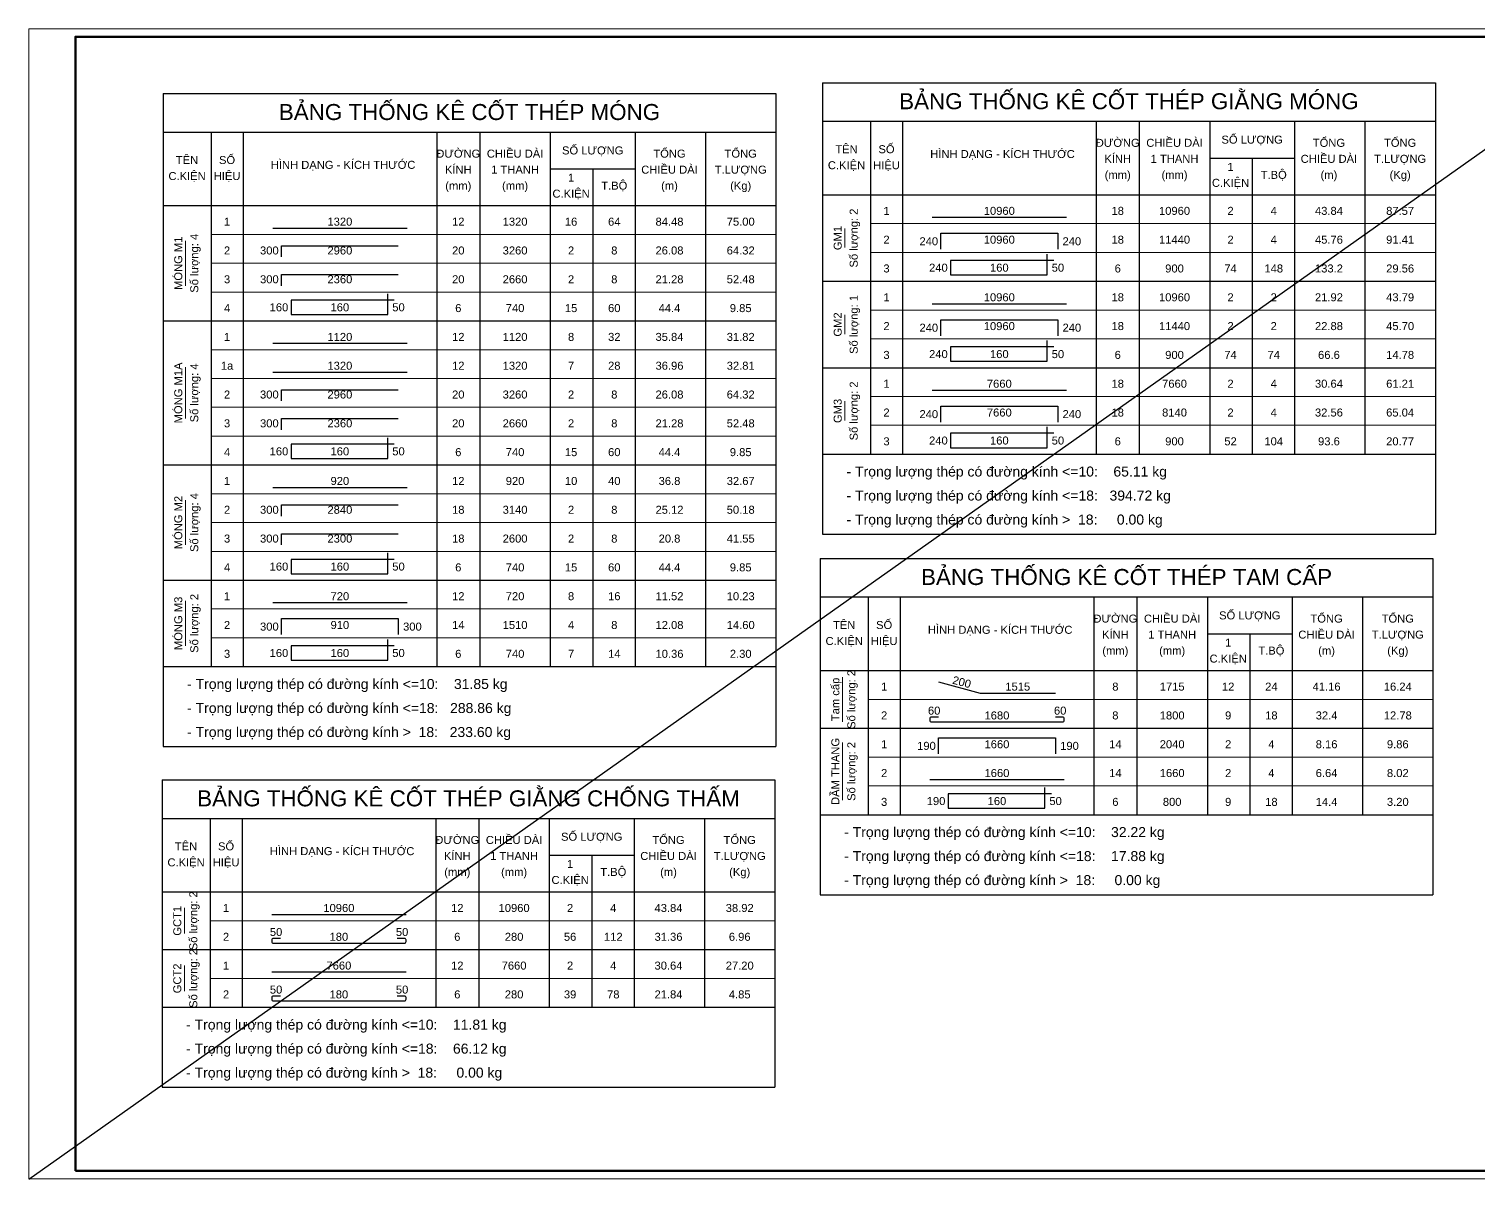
# Model space of a CAD drawing. Header units: millimetres. Extents: x -295047 to 304185, y -728047 to -308748.
# Drawn here: x 148785 to 178731, y -345434 to -321674 of the extents above; entities that cross this region are included whole.
import ezdxf
from ezdxf.enums import TextEntityAlignment as Align

# ---------------------------------------------------------------- set-up
doc = ezdxf.new("R2010")
doc.units = ezdxf.units.MM
doc.header["$MEASUREMENT"] = 0
doc.linetypes.add('HIDDEN', pattern=[0.375, 0.25, -0.125])
doc.layers.get('Defpoints').update_dxf_attribs({"color": 1})
doc.layers.add('KCS_Plotter', color=11, linetype='Continuous', plot=False)
for name, color, linetype, lineweight in [('Khungten_LCDI', 7, 'Continuous', 5), ('LC MANH DUT', 35, 'HIDDEN', 5), ('LC Net dam 1', 30, 'Continuous', 30), ('LC Net thay', 7, 'Continuous', 25), ('LC Text1', 3, 'Continuous', 20)]:
    doc.layers.add(name, color=color, linetype=linetype, lineweight=lineweight)
doc.styles.add('Hoa', font='micross.ttf')
doc.styles.add('Khungten', font='VHAVAN.TTF', dxfattribs={"width": 0.9, "height": 5000})
doc.styles.add('Thuong', font='micross.ttf')
doc.styles.add('Title', font='VHBLACK.TTF', dxfattribs={"width": 0.8})

# ---------------------------------------------------------------- blocks, each defined once
blk = doc.blocks.new('lcdi fix')
at = {"layer": 'Defpoints', "lineweight": 0}
blk.add_lwpolyline([(-1200, -14850), (-1200, 14850), (40800, 14850), (40800, -14850)], close=True, dxfattribs=at)
at = {"layer": 'Khungten_LCDI', "color": 5, "lineweight": 60}
blk.add_lwpolyline([(0, -14650), (0, 14650), (40600, 14650), (40600, -14650)], close=True, dxfattribs=at)
at = {"color": 7, "style": 'Khungten', "width": 0.8}
for tag, p in [('REVISION', (39499, -10746)), ('NGAYHT', (39546, -11609))]:
    blk.add_attdef(tag, text='', height=200, dxfattribs=at).set_placement(p, align=Align.CENTER)
at = {"layer": 'LC Text1', "style": 'Title', "width": 1.485915}
for tag, p, p2 in [('TENBANVE1', (36913, -8886), (40339, -8886)), ('TENBANVE2', (36913, -9562), (40339, -9562))]:
    blk.add_attdef(tag, text='', height=250, dxfattribs=at).set_placement(p, p2, align=Align.FIT)
at = {"layer": 'LC Text1', "style": 'Title', "width": 0.7}
blk.add_attdef('SOBANVE', text='', height=250, dxfattribs=at).set_placement((39562, -13896), align=Align.CENTER)

msp = doc.modelspace()

# ---------------------------------------------------------------- linework, layer by layer
at = {"layer": 'KCS_Plotter', "ltscale": 2}
msp.add_line((148785, -345433.5), (182385, -321673.5), dxfattribs=at)
at = {"layer": 'LC MANH DUT'}
for p, q in [((166176.1, -325695.4, 23.7), (177849.1, -325695.4, 23.7)), ((152548.1, -325918.7, 23.7), (164221.1, -325918.7, 23.7)), ((166176.1, -326290.6, 23.7), (177849.1, -326290.6, 23.7)), ((152548.1, -326513.9, 23.7), (164221.1, -326513.9, 23.7)), ((166176.1, -326885.9, 23.7), (177849.1, -326885.9, 23.7)), ((152548.1, -327109.1, 23.7), (164221.1, -327109.1, 23.7)), ((166176.1, -327481.1, 23.7), (177849.1, -327481.1, 23.7)), ((152548.1, -327704.4, 23.7), (164221.1, -327704.4, 23.7)), ((166176.1, -328076.3, 23.7), (177849.1, -328076.3, 23.7)), ((152548.1, -328299.6, 23.7), (164221.1, -328299.6, 23.7)), ((166176.1, -328671.5, 23.7), (177849.1, -328671.5, 23.7)), ((152548.1, -328894.8, 23.7), (164221.1, -328894.8, 23.7)), ((166176.1, -329266.8, 23.7), (177849.1, -329266.8, 23.7)), ((152548.1, -329490, 23.7), (164221.1, -329490, 23.7)), ((166176.1, -329862, 23.7), (177849.1, -329862, 23.7)), ((152548.1, -330085.3, 23.7), (164221.1, -330085.3, 23.7)), ((166176.1, -330457.2, 23.7), (177849.1, -330457.2, 23.7)), ((152548.1, -330680.5, 23.7), (164221.1, -330680.5, 23.7)), ((152548.1, -331275.7, 23.7), (164221.1, -331275.7, 23.7)), ((152548.1, -331871, 23.7), (164221.1, -331871, 23.7)), ((152548.1, -332466.2, 23.7), (164221.1, -332466.2, 23.7)), ((152548.1, -333061.4, 23.7), (164221.1, -333061.4, 23.7)), ((152548.1, -333656.6, 23.7), (164221.1, -333656.6, 23.7)), ((152548.1, -334251.9, 23.7), (164221.1, -334251.9, 23.7)), ((152548.1, -334847.1, 23.7), (164221.1, -334847.1, 23.7)), ((166127.5, -335525.1), (177800.5, -335525.1)), ((166127.5, -336120.3), (177800.5, -336120.3)), ((166127.5, -336715.5), (177800.5, -336715.5)), ((166127.5, -337310.8), (177800.5, -337310.8)), ((166127.5, -337906), (177800.5, -337906)), ((152527.6, -340098.3, 23.7), (164200.6, -340098.3, 23.7)), ((152527.6, -340693.6, 23.7), (164200.6, -340693.6, 23.7)), ((152527.6, -341288.8, 23.7), (164200.6, -341288.8, 23.7)), ((152527.6, -341884, 23.7), (164200.6, -341884, 23.7))]:
    msp.add_line(p, q, dxfattribs=at)
at = {"layer": 'LC Net dam 1', "elevation": 23.7}
for points in [[(153821.2, -325786.4), (156598.9, -325786.4)], [(167449.2, -325563.1), (170226.9, -325563.1)], [(167631.1, -326224.5), (167631.1, -325893.8), (170045, -325893.8), (170045, -326224.5)], [(154003.1, -326381.6), (154003.1, -326150.2), (156417, -326150.2)], [(169962.4, -326456), (167829.5, -326456), (167829.5, -326753.6), (169830.1, -326753.6), (169830.1, -326323.7)], [(154003.1, -326976.9), (154003.1, -326745.4), (156417, -326745.4)], [(156334.4, -327274.5), (154201.5, -327274.5), (154201.5, -327572.1), (156202.1, -327572.1), (156202.1, -327142.2)], [(167449.2, -327348.8), (170226.9, -327348.8)], [(167631.1, -328010.2), (167631.1, -327679.5), (170045, -327679.5), (170045, -328010.2)], [(153821.2, -328167.3), (156598.9, -328167.3)], [(169962.4, -328241.7), (167829.5, -328241.7), (167829.5, -328539.3), (169830.1, -328539.3), (169830.1, -328109.4)], [(153821.2, -328762.5), (156598.9, -328762.5)], [(154003.1, -329357.8), (154003.1, -329126.3), (156417, -329126.3)], [(167449.2, -329134.5), (170226.9, -329134.5)], [(167631.1, -329795.9), (167631.1, -329465.2), (170045, -329465.2), (170045, -329795.9)], [(154003.1, -329953), (154003.1, -329721.5), (156417, -329721.5)], [(169962.4, -330027.3), (167829.5, -330027.3), (167829.5, -330325), (169830.1, -330325), (169830.1, -329895.1)], [(156334.4, -330250.6), (154201.5, -330250.6), (154201.5, -330548.2), (156202.1, -330548.2), (156202.1, -330118.3)], [(153821.2, -331143.5), (156598.9, -331143.5)], [(154003.1, -331738.7), (154003.1, -331507.2), (156417, -331507.2)], [(154003.1, -332333.9), (154003.1, -332102.4), (156417, -332102.4)], [(156334.4, -332631.5), (154201.5, -332631.5), (154201.5, -332929.1), (156202.1, -332929.1), (156202.1, -332499.2)], [(153821.2, -333524.4), (156598.9, -333524.4)], [(154003.1, -334185.7), (154003.1, -333855), (156417, -333855), (156417, -334185.7)], [(156334.4, -334417.2), (154201.5, -334417.2), (154201.5, -334714.8), (156202.1, -334714.8), (156202.1, -334284.9)], [(153800.7, -339966.1), (156578.4, -339966.1)], [(153800.7, -341156.5), (156578.4, -341156.5)]]:
    msp.add_lwpolyline(points, dxfattribs=at)
at = {"layer": 'LC Net dam 1'}
for points in [[(167582.5, -335161.3), (168442.2, -335392.8), (169996.4, -335392.8)], [(167582.5, -336649.4), (167582.5, -336318.7), (169996.4, -336318.7), (169996.4, -336649.4)], [(167400.6, -337178.5), (170178.3, -337178.5)], [(169913.8, -337476.1), (167780.9, -337476.1), (167780.9, -337773.7), (169781.5, -337773.7), (169781.5, -337343.8)]]:
    msp.add_lwpolyline(points, dxfattribs=at)
msp.add_lwpolyline([(167582.5, -335888.8), (167433.7, -335888.8, 0.4142136), (167400.6, -335921.9), (167400.6, -335955, 0.4142136), (167433.7, -335988), (170145.3, -335988, 0.4142136), (170178.3, -335955), (170178.3, -335921.9, 0.4142136), (170145.3, -335888.8), (169996.4, -335888.8)], format="xyb", dxfattribs=at)
at = {"layer": 'LC Net dam 1', "elevation": 23.7}
for points in [[(153982.6, -340462.1), (153833.7, -340462.1, 0.4142136), (153800.7, -340495.1), (153800.7, -340528.2, 0.4142136), (153833.7, -340561.3), (156545.3, -340561.3, 0.4142136), (156578.4, -340528.2), (156578.4, -340495.1, 0.4142136), (156545.3, -340462.1), (156396.5, -340462.1)], [(153982.6, -341652.5), (153833.7, -341652.5, 0.4142136), (153800.7, -341685.6), (153800.7, -341718.7, 0.4142136), (153833.7, -341751.7), (156545.3, -341751.7, 0.4142136), (156578.4, -341718.7), (156578.4, -341685.6, 0.4142136), (156545.3, -341652.5), (156396.5, -341652.5)]]:
    msp.add_lwpolyline(points, format="xyb", dxfattribs=at)
at = {"layer": 'LC Net thay'}
for p, q in [((165184, -322785.4, 23.7), (177849.1, -322785.4, 23.7)), ((165184, -322785.4, 23.7), (165184, -332110.6, 23.7)), ((177849.1, -322785.4, 23.7), (177849.1, -332110.6, 23.7)), ((151556, -323008.7, 23.7), (164221.1, -323008.7, 23.7)), ((151556, -323008.7, 23.7), (151556, -336500.5, 23.7)), ((151556, -323008.7, 23.7), (164221.1, -323008.7, 23.7)), ((164221.1, -323008.7, 23.7), (164221.1, -336500.5, 23.7)), ((165184, -323579.1, 23.7), (177849.1, -323579.1, 23.7)), ((166176.1, -323579.1, 23.7), (166176.1, -330457.2, 23.7)), ((166837.4, -323579.1, 23.7), (166837.4, -330457.2, 23.7)), ((170838.7, -323579.1, 23.7), (170838.7, -330457.2, 23.7)), ((171731.5, -323579.1, 23.7), (171731.5, -330457.2, 23.7)), ((173186.5, -323579.1, 23.7), (173186.5, -330457.2, 23.7)), ((174939.1, -323579.1, 23.7), (174939.1, -330457.2, 23.7)), ((176394.1, -323579.1, 23.7), (176394.1, -330457.2, 23.7)), ((151556, -323802.3, 23.7), (164221.1, -323802.3, 23.7)), ((152548.1, -323802.3, 23.7), (152548.1, -334847.1, 23.7)), ((153209.4, -323802.3, 23.7), (153209.4, -334847.1, 23.7)), ((157210.7, -323802.3, 23.7), (157210.7, -334847.1, 23.7)), ((158103.5, -323802.3, 23.7), (158103.5, -334847.1, 23.7)), ((159558.5, -323802.3, 23.7), (159558.5, -334847.1, 23.7)), ((161311.1, -323802.3, 23.7), (161311.1, -334847.1, 23.7)), ((162766.1, -323802.3, 23.7), (162766.1, -334847.1, 23.7)), ((159558.5, -324562.9, 23.7), (161311.1, -324562.9, 23.7)), ((160434.8, -324562.9, 23.7), (160434.8, -334847.1, 23.7)), ((173186.5, -324339.6, 23.7), (174939.1, -324339.6, 23.7)), ((174062.8, -324339.6, 23.7), (174062.8, -330457.2, 23.7)), ((165184, -325100.2, 23.7), (177849.1, -325100.2, 23.7)), ((151556, -325323.5, 23.7), (164221.1, -325323.5, 23.7)), ((165184, -326885.9, 23.7), (177849.1, -326885.9, 23.7)), ((151556, -327704.4, 23.7), (164221.1, -327704.4, 23.7)), ((165184, -328671.5, 23.7), (177849.1, -328671.5, 23.7)), ((165184, -330457.2, 23.7), (177849.1, -330457.2, 23.7)), ((165184, -330457.2, 23.7), (177849.1, -330457.2, 23.7)), ((151556, -330680.5, 23.7), (164221.1, -330680.5, 23.7)), ((165184, -332110.6, 23.7), (177849.1, -332110.6, 23.7)), ((165135.4, -332615.1), (177800.5, -332615.1)), ((165135.4, -332615.1), (165135.4, -339559.4)), ((177800.5, -332615.1), (177800.5, -339559.4)), ((151556, -333061.4, 23.7), (164221.1, -333061.4, 23.7)), ((165135.4, -333408.7), (177800.5, -333408.7)), ((166127.5, -333408.7), (166127.5, -337906)), ((166788.8, -333408.7), (166788.8, -337906)), ((170790.1, -333408.7), (170790.1, -337906)), ((171682.9, -333408.7), (171682.9, -337906)), ((173137.9, -333408.7), (173137.9, -337906)), ((174890.5, -333408.7), (174890.5, -337906)), ((176345.5, -333408.7), (176345.5, -337906)), ((173137.9, -334169.3), (174890.5, -334169.3)), ((174014.2, -334169.3), (174014.2, -337906)), ((151556, -334847.1, 23.7), (164221.1, -334847.1, 23.7)), ((151556, -334847.1, 23.7), (164221.1, -334847.1, 23.7)), ((165135.4, -334929.9), (177800.5, -334929.9)), ((165135.4, -336120.3), (177800.5, -336120.3)), ((151556, -336500.5, 23.7), (164221.1, -336500.5, 23.7)), ((151535.5, -337188.3, 23.7), (164200.6, -337188.3, 23.7)), ((151535.5, -337188.3, 23.7), (151535.5, -343537.4, 23.7)), ((164200.6, -337188.3, 23.7), (164200.6, -343537.4, 23.7)), ((151535.5, -337982, 23.7), (164200.6, -337982, 23.7)), ((152527.6, -337982, 23.7), (152527.6, -341884, 23.7)), ((153188.9, -337982, 23.7), (153188.9, -341884, 23.7)), ((157190.2, -337982, 23.7), (157190.2, -341884, 23.7)), ((158083, -337982, 23.7), (158083, -341884, 23.7)), ((159538, -337982, 23.7), (159538, -341884, 23.7)), ((161290.6, -337982, 23.7), (161290.6, -341884, 23.7)), ((162745.6, -337982, 23.7), (162745.6, -341884, 23.7)), ((165135.4, -337906), (177800.5, -337906)), ((165135.4, -337906), (177800.5, -337906)), ((159538, -338742.5, 23.7), (161290.6, -338742.5, 23.7)), ((160414.3, -338742.5, 23.7), (160414.3, -341884, 23.7)), ((151535.5, -339503.1, 23.7), (164200.6, -339503.1, 23.7)), ((165135.4, -339559.4), (177800.5, -339559.4)), ((151535.5, -340693.6, 23.7), (164200.6, -340693.6, 23.7)), ((151535.5, -341884, 23.7), (164200.6, -341884, 23.7)), ((151535.5, -341884, 23.7), (164200.6, -341884, 23.7)), ((151535.5, -343537.4, 23.7), (164200.6, -343537.4, 23.7))]:
    msp.add_line(p, q, dxfattribs=at)
at = {"layer": 'LC Text1'}
for p, q in [((165647, -326191.4, 23.7), (165647, -325794.6, 23.7)), ((152019, -326976.9, 23.7), (152019, -326051, 23.7)), ((165647, -327977.1, 23.7), (165647, -327580.3, 23.7)), ((152019, -329721.5, 23.7), (152019, -328663.3, 23.7)), ((165647, -329762.8, 23.7), (165647, -329366, 23.7)), ((152019, -332333.9, 23.7), (152019, -331408, 23.7)), ((152019, -334417.2, 23.7), (152019, -333491.3, 23.7)), ((165598.4, -335988), (165598.4, -335062.1)), ((165598.4, -337608.4), (165598.4, -336417.9)), ((151998.5, -340362.9, 23.7), (151998.5, -339833.8, 23.7)), ((151998.5, -341553.3, 23.7), (151998.5, -341024.2, 23.7))]:
    msp.add_line(p, q, dxfattribs=at)

# ---------------------------------------------------------------- block references
at = {"layer": 'LC Net thay', "extrusion": (0.000528397, 4.04352e-06, 1), "xscale": 0.7998127431915381, "yscale": 0.7998127431915381, "zscale": 0.7998127431915381, "rotation": 359.9999999999995}
msp.add_blockref('lcdi fix', (149744.7, -333550.7, 95.1), dxfattribs=at)

# ---------------------------------------------------------------- texts
at = {"layer": 'LC Text1', "color": 4, "style": 'Hoa'}
for s, p in [('BẢNG THỐNG KÊ CỐT THÉP GIẰNG MÓNG', (171516.6, -323331, 23.7)), ('BẢNG THỐNG KÊ CỐT THÉP MÓNG', (157888.6, -323554.3, 23.7)), ('BẢNG THỐNG KÊ CỐT THÉP TAM CẤP', (171468, -333160.7)), ('BẢNG THỐNG KÊ CỐT THÉP GIẰNG CHỐNG THẤM', (157868.1, -337734, 23.7))]:
    msp.add_text(s, height=330.681, dxfattribs=at).set_placement(p, align=Align.CENTER)
at = {"layer": 'LC Text1'}
for s, height, style, p in [('ĐƯỜNG', 165.34, 'Hoa', (171285.1, -324108.1, 23.7)), ('CHIỀU DÀI', 165.34, 'Hoa', (172459, -324108.1, 23.7)), ('SỐ LƯỢNG', 165.34, 'Hoa', (174062.8, -324042, 23.7)), ('TỔNG', 165.34, 'Hoa', (175650.1, -324108.1, 23.7)), ('TỔNG', 165.34, 'Hoa', (177121.6, -324108.1, 23.7)), ('TÊN', 165.34, 'Hoa', (152052, -324463.7, 23.7)), ('SỐ', 165.34, 'Hoa', (152878.7, -324463.7, 23.7)), ('ĐƯỜNG', 165.34, 'Hoa', (157657.1, -324331.4, 23.7)), ('CHIỀU DÀI', 165.34, 'Hoa', (158831, -324331.4, 23.7)), ('SỐ LƯỢNG', 165.34, 'Hoa', (160434.8, -324265.3, 23.7)), ('TỔNG', 165.34, 'Hoa', (162022.1, -324331.4, 23.7)), ('TỔNG', 165.34, 'Hoa', (163493.6, -324331.4, 23.7)), ('TÊN', 165.34, 'Hoa', (165680, -324240.4, 23.7)), ('SỐ', 165.34, 'Hoa', (166506.7, -324240.4, 23.7)), ('HÌNH DẠNG - KÍCH THƯỚC', 165.341, 'Hoa', (168904.2, -324339.6, 23.7)), ('KÍNH', 165.34, 'Hoa', (171285.1, -324438.8, 23.7)), ('1 THANH', 165.34, 'Hoa', (172459, -324438.8, 23.7)), ('CHIỀU DÀI', 165.34, 'Hoa', (175650.1, -324438.8, 23.7)), ('T.LƯỢNG', 165.34, 'Hoa', (177121.6, -324438.8, 23.7)), ('C.KIỆN', 165.34, 'Hoa', (152052, -324794.4, 23.7)), ('HIỆU', 165.34, 'Hoa', (152878.7, -324794.4, 23.7)), ('HÌNH DẠNG - KÍCH THƯỚC', 165.341, 'Hoa', (155276.2, -324562.9, 23.7)), ('KÍNH', 165.34, 'Hoa', (157657.1, -324662.1, 23.7)), ('1 THANH', 165.34, 'Hoa', (158831, -324662.1, 23.7)), ('CHIỀU DÀI', 165.34, 'Hoa', (162022.1, -324662.1, 23.7)), ('T.LƯỢNG', 165.34, 'Hoa', (163493.6, -324662.1, 23.7)), ('C.KIỆN', 165.34, 'Hoa', (165680, -324571.1, 23.7)), ('HIỆU', 165.34, 'Hoa', (166506.7, -324571.1, 23.7)), ('(mm)', 165.34, 'Thuong', (171285.1, -324769.5, 23.7)), ('(mm)', 165.34, 'Thuong', (172459, -324769.5, 23.7)), ('1', 165.3, 'Hoa', (173616.4, -324604.2, 23.7)), ('T.BỘ', 165.34, 'Hoa', (174509.2, -324769.5, 23.7)), ('(m)', 165.34, 'Thuong', (175650.1, -324769.5, 23.7)), ('(Kg)', 165.34, 'Thuong', (177121.6, -324769.5, 23.7)), ('(mm)', 165.34, 'Thuong', (157657.1, -324992.8, 23.7)), ('(mm)', 165.34, 'Thuong', (158831, -324992.8, 23.7)), ('1', 165.3, 'Hoa', (159988.4, -324827.4, 23.7)), ('T.BỘ', 165.34, 'Hoa', (160881.2, -324992.8, 23.7)), ('(m)', 165.34, 'Thuong', (162022.1, -324992.8, 23.7)), ('(Kg)', 165.34, 'Thuong', (163493.6, -324992.8, 23.7)), ('C.KIỆN', 165.34, 'Hoa', (173616.4, -324934.8, 23.7)), ('C.KIỆN', 165.34, 'Hoa', (159988.4, -325158.1, 23.7)), ('TÊN', 165.34, 'Hoa', (165631.4, -334070.1)), ('SỐ', 165.34, 'Hoa', (166458.2, -334070.1)), ('ĐƯỜNG', 165.34, 'Hoa', (171236.5, -333937.8)), ('CHIỀU DÀI', 165.34, 'Hoa', (172410.4, -333937.8)), ('SỐ LƯỢNG', 165.34, 'Hoa', (174014.2, -333871.7)), ('TỔNG', 165.34, 'Hoa', (175601.5, -333937.8)), ('TỔNG', 165.34, 'Hoa', (177073, -333937.8)), ('C.KIỆN', 165.34, 'Hoa', (165631.4, -334400.8)), ('HIỆU', 165.34, 'Hoa', (166458.2, -334400.8)), ('HÌNH DẠNG - KÍCH THƯỚC', 165.341, 'Hoa', (168855.6, -334169.3)), ('KÍNH', 165.34, 'Hoa', (171236.5, -334268.5)), ('1 THANH', 165.34, 'Hoa', (172410.4, -334268.5)), ('CHIỀU DÀI', 165.34, 'Hoa', (175601.5, -334268.5)), ('T.LƯỢNG', 165.34, 'Hoa', (177073, -334268.5)), ('(mm)', 165.34, 'Thuong', (171236.5, -334599.2)), ('(mm)', 165.34, 'Thuong', (172410.4, -334599.2)), ('1', 165.3, 'Hoa', (173567.8, -334433.8)), ('T.BỘ', 165.34, 'Hoa', (174460.6, -334599.2)), ('(m)', 165.34, 'Thuong', (175601.5, -334599.2)), ('(Kg)', 165.34, 'Thuong', (177073, -334599.2)), ('C.KIỆN', 165.34, 'Hoa', (173567.8, -334764.5)), ('ĐƯỜNG', 165.34, 'Hoa', (157636.6, -338511.1, 23.7)), ('CHIỀU DÀI', 165.34, 'Hoa', (158810.5, -338511.1, 23.7)), ('SỐ LƯỢNG', 165.34, 'Hoa', (160414.3, -338444.9, 23.7)), ('TỔNG', 165.34, 'Hoa', (162001.6, -338511.1, 23.7)), ('TỔNG', 165.34, 'Hoa', (163473.1, -338511.1, 23.7)), ('TÊN', 165.34, 'Hoa', (152031.5, -338643.3, 23.7)), ('SỐ', 165.34, 'Hoa', (152858.2, -338643.3, 23.7)), ('HÌNH DẠNG - KÍCH THƯỚC', 165.341, 'Hoa', (155255.7, -338742.5, 23.7)), ('KÍNH', 165.34, 'Hoa', (157636.6, -338841.7, 23.7)), ('1 THANH', 165.34, 'Hoa', (158810.5, -338841.7, 23.7)), ('CHIỀU DÀI', 165.34, 'Hoa', (162001.6, -338841.7, 23.7)), ('T.LƯỢNG', 165.34, 'Hoa', (163473.1, -338841.7, 23.7)), ('C.KIỆN', 165.34, 'Hoa', (152031.5, -338974, 23.7)), ('HIỆU', 165.34, 'Hoa', (152858.2, -338974, 23.7)), ('1', 165.3, 'Hoa', (159967.9, -339007.1, 23.7)), ('T.BỘ', 165.34, 'Hoa', (160860.7, -339172.4, 23.7)), ('(mm)', 165.34, 'Thuong', (157636.6, -339172.4, 23.7)), ('(mm)', 165.34, 'Thuong', (158810.5, -339172.4, 23.7)), ('C.KIỆN', 165.34, 'Hoa', (159967.9, -339337.8, 23.7)), ('(m)', 165.34, 'Thuong', (162001.6, -339172.4, 23.7)), ('(Kg)', 165.34, 'Thuong', (163473.1, -339172.4, 23.7))]:
    msp.add_text(s, height=height, dxfattribs=dict(at, style=style)).set_placement(p, align=Align.CENTER)
at = {"layer": 'LC Text1', "style": 'Hoa'}
for s, height, p in [('Số lượng: 2', 165.341, (165911.5, -325993, 23.7)), ('GM1', 165.34, (165580.8, -325993, 23.7)), ('MÓNG M1', 165.34, (151952.8, -326513.9, 23.7)), ('Số lượng: 4', 165.341, (152283.5, -326513.9, 23.7)), ('Số lượng: 1', 165.341, (165911.5, -327778.7, 23.7)), ('GM2', 165.34, (165580.8, -327778.7, 23.7)), ('MÓNG M1A', 165.34, (151952.8, -329192.4, 23.7)), ('Số lượng: 4', 165.341, (152283.5, -329192.4, 23.7)), ('Số lượng: 2', 165.341, (165911.5, -329564.4, 23.7)), ('GM3', 165.34, (165580.8, -329564.4, 23.7)), ('MÓNG M2', 165.34, (151952.8, -331871, 23.7)), ('Số lượng: 4', 165.341, (152283.5, -331871, 23.7)), ('MÓNG M3', 165.34, (151952.8, -333954.2, 23.7)), ('Số lượng: 2', 165.341, (152283.5, -333954.2, 23.7)), ('Tam cấp', 165.34, (165532.2, -335525.1)), ('Số lượng: 2', 165.341, (165862.9, -335525.1)), ('DẦM THANG', 165.34, (165532.2, -337013.2)), ('Số lượng: 2', 165.341, (165862.9, -337013.2)), ('Số lượng: 2', 165.341, (152263, -340098.3, 23.7)), ('GCT1', 165.34, (151932.3, -340098.3, 23.7)), ('Số lượng: 2', 165.341, (152263, -341288.8, 23.7)), ('GCT2', 165.34, (151932.3, -341288.8, 23.7))]:
    msp.add_text(s, height=height, rotation=90.00021, dxfattribs=at).set_placement(p, align=Align.CENTER)
for s, height, p in [('1', 165.3, (166506.7, -325563.1, 23.7)), ('10960', 165.34, (168838, -325563.1, 23.7)), ('18', 165.34, (171285.1, -325563.1, 23.7)), ('10960', 165.34, (172459, -325563.1, 23.7)), ('2', 165.3, (173616.4, -325563.1, 23.7)), ('4', 165.3, (174509.2, -325563.1, 23.7)), ('43.84', 165.34, (175650.1, -325563.1, 23.7)), ('87.57', 165.34, (177121.6, -325563.1, 23.7)), ('1', 165.3, (152878.7, -325786.4, 23.7)), ('1320', 165.34, (155210, -325786.4, 23.7)), ('12', 165.34, (157657.1, -325786.4, 23.7)), ('1320', 165.34, (158831, -325786.4, 23.7)), ('16', 165.34, (159988.4, -325786.4, 23.7)), ('64', 165.34, (160881.2, -325786.4, 23.7)), ('84.48', 165.34, (162022.1, -325786.4, 23.7)), ('75.00', 165.34, (163493.6, -325786.4, 23.7)), ('2', 165.3, (166506.7, -326158.4, 23.7)), ('10960', 165.34, (168838, -326158.4, 23.7)), ('18', 165.34, (171285.1, -326158.4, 23.7)), ('2', 165.3, (152878.7, -326381.6, 23.7)), ('2960', 165.34, (155210, -326381.6, 23.7)), ('20', 165.34, (157657.1, -326381.6, 23.7)), ('3', 165.3, (166506.7, -326753.6, 23.7)), ('160', 165.34, (168838, -326737.1, 23.7)), ('6', 165.3, (171285.1, -326753.6, 23.7)), ('3', 165.3, (152878.7, -326976.9, 23.7)), ('2360', 165.34, (155210, -326976.9, 23.7)), ('20', 165.34, (157657.1, -326976.9, 23.7)), ('1', 165.3, (166506.7, -327348.8, 23.7)), ('10960', 165.34, (168838, -327348.8, 23.7)), ('18', 165.34, (171285.1, -327348.8, 23.7)), ('10960', 165.34, (172459, -327348.8, 23.7)), ('2', 165.3, (173616.4, -327348.8, 23.7)), ('2', 165.3, (174509.2, -327348.8, 23.7)), ('21.92', 165.34, (175650.1, -327348.8, 23.7)), ('43.79', 165.34, (177121.6, -327348.8, 23.7)), ('4', 165.3, (152878.7, -327572.1, 23.7)), ('160', 165.34, (155210, -327555.6, 23.7)), ('6', 165.3, (157657.1, -327572.1, 23.7)), ('2', 165.3, (166506.7, -327944, 23.7)), ('10960', 165.34, (168838, -327944, 23.7)), ('18', 165.34, (171285.1, -327944, 23.7)), ('1', 165.3, (152878.7, -328167.3, 23.7)), ('1120', 165.34, (155210, -328167.3, 23.7)), ('12', 165.34, (157657.1, -328167.3, 23.7)), ('1120', 165.34, (158831, -328167.3, 23.7)), ('8', 165.3, (159988.4, -328167.3, 23.7)), ('32', 165.34, (160881.2, -328167.3, 23.7)), ('35.84', 165.34, (162022.1, -328167.3, 23.7)), ('31.82', 165.34, (163493.6, -328167.3, 23.7)), ('3', 165.3, (166506.7, -328539.3, 23.7)), ('160', 165.34, (168838, -328522.7, 23.7)), ('6', 165.3, (171285.1, -328539.3, 23.7)), ('1a', 165.34, (152878.7, -328762.5, 23.7)), ('1320', 165.34, (155210, -328762.5, 23.7)), ('12', 165.34, (157657.1, -328762.5, 23.7)), ('1320', 165.34, (158831, -328762.5, 23.7)), ('7', 165.3, (159988.4, -328762.5, 23.7)), ('28', 165.34, (160881.2, -328762.5, 23.7)), ('36.96', 165.34, (162022.1, -328762.5, 23.7)), ('32.81', 165.34, (163493.6, -328762.5, 23.7)), ('1', 165.3, (166506.7, -329134.5, 23.7)), ('7660', 165.34, (168838, -329134.5, 23.7)), ('18', 165.34, (171285.1, -329134.5, 23.7)), ('7660', 165.34, (172459, -329134.5, 23.7)), ('2', 165.3, (173616.4, -329134.5, 23.7)), ('4', 165.3, (174509.2, -329134.5, 23.7)), ('30.64', 165.34, (175650.1, -329134.5, 23.7)), ('61.21', 165.34, (177121.6, -329134.5, 23.7)), ('2', 165.3, (152878.7, -329357.8, 23.7)), ('2960', 165.34, (155210, -329357.8, 23.7)), ('20', 165.34, (157657.1, -329357.8, 23.7)), ('2', 165.3, (166506.7, -329729.7, 23.7)), ('7660', 165.34, (168838, -329729.7, 23.7)), ('18', 165.34, (171285.1, -329729.7, 23.7)), ('3', 165.3, (152878.7, -329953, 23.7)), ('2360', 165.34, (155210, -329953, 23.7)), ('20', 165.34, (157657.1, -329953, 23.7)), ('3', 165.3, (166506.7, -330325, 23.7)), ('160', 165.34, (168838, -330308.4, 23.7)), ('6', 165.3, (171285.1, -330325, 23.7)), ('4', 165.3, (152878.7, -330548.2, 23.7)), ('160', 165.34, (155210, -330531.7, 23.7)), ('6', 165.3, (157657.1, -330548.2, 23.7)), ('1', 165.3, (152878.7, -331143.5, 23.7)), ('920', 165.34, (155210, -331143.5, 23.7)), ('12', 165.34, (157657.1, -331143.5, 23.7)), ('920', 165.34, (158831, -331143.5, 23.7)), ('10', 165.34, (159988.4, -331143.5, 23.7)), ('40', 165.34, (160881.2, -331143.5, 23.7)), ('36.8', 165.34, (162022.1, -331143.5, 23.7)), ('32.67', 165.34, (163493.6, -331143.5, 23.7)), ('2', 165.3, (152878.7, -331738.7, 23.7)), ('2840', 165.34, (155210, -331738.7, 23.7)), ('18', 165.34, (157657.1, -331738.7, 23.7)), ('3', 165.3, (152878.7, -332333.9, 23.7)), ('2300', 165.34, (155210, -332333.9, 23.7)), ('18', 165.34, (157657.1, -332333.9, 23.7)), ('160', 165.34, (155210, -332912.6, 23.7)), ('4', 165.3, (152878.7, -332929.1, 23.7)), ('6', 165.3, (157657.1, -332929.1, 23.7)), ('1', 165.3, (152878.7, -333524.4, 23.7)), ('720', 165.34, (155210, -333524.4, 23.7)), ('12', 165.34, (157657.1, -333524.4, 23.7)), ('720', 165.34, (158831, -333524.4, 23.7)), ('8', 165.3, (159988.4, -333524.4, 23.7)), ('16', 165.34, (160881.2, -333524.4, 23.7)), ('11.52', 165.34, (162022.1, -333524.4, 23.7)), ('10.23', 165.34, (163493.6, -333524.4, 23.7)), ('2', 165.3, (152878.7, -334119.6, 23.7)), ('910', 165.34, (155210, -334119.6, 23.7)), ('14', 165.34, (157657.1, -334119.6, 23.7)), ('160', 165.34, (155210, -334698.3, 23.7)), ('3', 165.3, (152878.7, -334714.8, 23.7)), ('6', 165.3, (157657.1, -334714.8, 23.7)), ('1', 165.3, (166458.2, -335392.8)), ('1515', 165.34, (169219.3, -335392.8)), ('8', 165.3, (171236.5, -335392.8)), ('60', 165.34, (167491.5, -335888.8)), ('60', 165.34, (170095.6, -335888.8)), ('2', 165.3, (166458.2, -335988)), ('1680', 165.34, (168789.5, -335988)), ('8', 165.3, (171236.5, -335988)), ('1', 165.3, (166458.2, -336583.3)), ('1660', 165.34, (168789.5, -336583.3)), ('14', 165.34, (171236.5, -336583.3)), ('2', 165.3, (166458.2, -337178.5)), ('1660', 165.34, (168789.5, -337178.5)), ('14', 165.34, (171236.5, -337178.5)), ('1660', 165.34, (172410.4, -337178.5)), ('2', 165.3, (173567.8, -337178.5)), ('4', 165.3, (174460.6, -337178.5)), ('6.64', 165.34, (175601.5, -337178.5)), ('8.02', 165.34, (177073, -337178.5)), ('3', 165.3, (166458.2, -337773.7)), ('160', 165.34, (168789.5, -337757.2)), ('6', 165.3, (171236.5, -337773.7)), ('1', 165.3, (152858.2, -339966.1, 23.7)), ('10960', 165.34, (155189.5, -339966.1, 23.7)), ('12', 165.34, (157636.6, -339966.1, 23.7)), ('10960', 165.34, (158810.5, -339966.1, 23.7)), ('2', 165.3, (159967.9, -339966.1, 23.7)), ('4', 165.3, (160860.7, -339966.1, 23.7)), ('43.84', 165.34, (162001.6, -339966.1, 23.7)), ('38.92', 165.34, (163473.1, -339966.1, 23.7)), ('2', 165.3, (152858.2, -340561.3, 23.7)), ('50', 165.34, (153891.6, -340462.1, 23.7)), ('180', 165.34, (155189.5, -340561.3, 23.7)), ('50', 165.34, (156495.7, -340462.1, 23.7)), ('6', 165.3, (157636.6, -340561.3, 23.7)), ('1', 165.3, (152858.2, -341156.5, 23.7)), ('7660', 165.34, (155189.5, -341156.5, 23.7)), ('12', 165.34, (157636.6, -341156.5, 23.7)), ('7660', 165.34, (158810.5, -341156.5, 23.7)), ('2', 165.3, (159967.9, -341156.5, 23.7)), ('4', 165.3, (160860.7, -341156.5, 23.7)), ('30.64', 165.34, (162001.6, -341156.5, 23.7)), ('27.20', 165.34, (163473.1, -341156.5, 23.7)), ('2', 165.3, (152858.2, -341751.7, 23.7)), ('50', 165.34, (153891.6, -341652.5, 23.7)), ('180', 165.34, (155189.5, -341751.7, 23.7)), ('50', 165.34, (156495.7, -341652.5, 23.7)), ('6', 165.3, (157636.6, -341751.7, 23.7))]:
    msp.add_text(s, height=height, dxfattribs=at).set_placement(p, align=Align.BOTTOM_CENTER)
for s, p in [('240', (167573.2, -326191.4, 23.7)), ('300', (153945.2, -326381.6, 23.7)), ('240', (167771.6, -326737.1, 23.7)), ('300', (153945.2, -326976.9, 23.7)), ('160', (154143.6, -327555.6, 23.7)), ('240', (167573.2, -327977.1, 23.7)), ('240', (167771.6, -328522.7, 23.7)), ('300', (153945.2, -329357.8, 23.7)), ('240', (167573.2, -329762.8, 23.7)), ('300', (153945.2, -329953, 23.7)), ('240', (167771.6, -330308.4, 23.7)), ('160', (154143.6, -330531.7, 23.7)), ('300', (153945.2, -331738.7, 23.7)), ('300', (153945.2, -332333.9, 23.7)), ('160', (154143.6, -332912.6, 23.7)), ('300', (153945.2, -334152.7, 23.7)), ('160', (154143.6, -334698.3, 23.7)), ('190', (167524.6, -336616.3)), ('190', (167723, -337757.2))]:
    msp.add_text(s, height=165.34, dxfattribs=at).set_placement(p, align=Align.BOTTOM_RIGHT)
for s, p in [('240', (170144.2, -326191.4, 23.7)), ('50', (169921, -326737.1, 23.7)), ('50', (156293, -327555.6, 23.7)), ('240', (170144.2, -327977.1, 23.7)), ('50', (169921, -328522.7, 23.7)), ('240', (170144.2, -329762.8, 23.7)), ('50', (169921, -330308.4, 23.7)), ('50', (156293, -330531.7, 23.7)), ('50', (156293, -332912.6, 23.7)), ('300', (156516.2, -334152.7, 23.7)), ('50', (156293, -334698.3, 23.7)), ('190', (170095.6, -336616.3)), ('50', (169872.4, -337757.2))]:
    msp.add_text(s, height=165.34, dxfattribs=at).set_placement(p, align=Align.BOTTOM_LEFT)
at = {"layer": 'LC Text1', "color": 7, "style": 'Hoa'}
for s, height, p in [('11440', 165.34, (172459, -326158.4, 23.7)), ('2', 165.3, (173616.4, -326158.4, 23.7)), ('4', 165.3, (174509.2, -326158.4, 23.7)), ('45.76', 165.34, (175650.1, -326158.4, 23.7)), ('91.41', 165.34, (177121.6, -326158.4, 23.7)), ('3260', 165.34, (158831, -326381.6, 23.7)), ('2', 165.3, (159988.4, -326381.6, 23.7)), ('8', 165.3, (160881.2, -326381.6, 23.7)), ('26.08', 165.34, (162022.1, -326381.6, 23.7)), ('64.32', 165.34, (163493.6, -326381.6, 23.7)), ('900', 165.34, (172459, -326753.6, 23.7)), ('74', 165.34, (173616.4, -326753.6, 23.7)), ('148', 165.34, (174509.2, -326753.6, 23.7)), ('133.2', 165.34, (175650.1, -326753.6, 23.7)), ('29.56', 165.34, (177121.6, -326753.6, 23.7)), ('2660', 165.34, (158831, -326976.9, 23.7)), ('2', 165.3, (159988.4, -326976.9, 23.7)), ('8', 165.3, (160881.2, -326976.9, 23.7)), ('21.28', 165.34, (162022.1, -326976.9, 23.7)), ('52.48', 165.34, (163493.6, -326976.9, 23.7)), ('740', 165.34, (158831, -327572.1, 23.7)), ('15', 165.34, (159988.4, -327572.1, 23.7)), ('60', 165.34, (160881.2, -327572.1, 23.7)), ('44.4', 165.34, (162022.1, -327572.1, 23.7)), ('9.85', 165.34, (163493.6, -327572.1, 23.7)), ('11440', 165.34, (172459, -327944, 23.7)), ('2', 165.3, (173616.4, -327944, 23.7)), ('2', 165.3, (174509.2, -327944, 23.7)), ('22.88', 165.34, (175650.1, -327944, 23.7)), ('45.70', 165.34, (177121.6, -327944, 23.7)), ('900', 165.34, (172459, -328539.3, 23.7)), ('74', 165.34, (173616.4, -328539.3, 23.7)), ('74', 165.34, (174509.2, -328539.3, 23.7)), ('66.6', 165.34, (175650.1, -328539.3, 23.7)), ('14.78', 165.34, (177121.6, -328539.3, 23.7)), ('3260', 165.34, (158831, -329357.8, 23.7)), ('2', 165.3, (159988.4, -329357.8, 23.7)), ('8', 165.3, (160881.2, -329357.8, 23.7)), ('26.08', 165.34, (162022.1, -329357.8, 23.7)), ('64.32', 165.34, (163493.6, -329357.8, 23.7)), ('8140', 165.34, (172459, -329729.7, 23.7)), ('2', 165.3, (173616.4, -329729.7, 23.7)), ('4', 165.3, (174509.2, -329729.7, 23.7)), ('32.56', 165.34, (175650.1, -329729.7, 23.7)), ('65.04', 165.34, (177121.6, -329729.7, 23.7)), ('2660', 165.34, (158831, -329953, 23.7)), ('2', 165.3, (159988.4, -329953, 23.7)), ('8', 165.3, (160881.2, -329953, 23.7)), ('21.28', 165.34, (162022.1, -329953, 23.7)), ('52.48', 165.34, (163493.6, -329953, 23.7)), ('900', 165.34, (172459, -330325, 23.7)), ('52', 165.34, (173616.4, -330325, 23.7)), ('104', 165.34, (174509.2, -330325, 23.7)), ('93.6', 165.34, (175650.1, -330325, 23.7)), ('20.77', 165.34, (177121.6, -330325, 23.7)), ('740', 165.34, (158831, -330548.2, 23.7)), ('15', 165.34, (159988.4, -330548.2, 23.7)), ('60', 165.34, (160881.2, -330548.2, 23.7)), ('44.4', 165.34, (162022.1, -330548.2, 23.7)), ('9.85', 165.34, (163493.6, -330548.2, 23.7)), ('3140', 165.34, (158831, -331738.7, 23.7)), ('2', 165.3, (159988.4, -331738.7, 23.7)), ('8', 165.3, (160881.2, -331738.7, 23.7)), ('25.12', 165.34, (162022.1, -331738.7, 23.7)), ('50.18', 165.34, (163493.6, -331738.7, 23.7)), ('2600', 165.34, (158831, -332333.9, 23.7)), ('2', 165.3, (159988.4, -332333.9, 23.7)), ('8', 165.3, (160881.2, -332333.9, 23.7)), ('20.8', 165.34, (162022.1, -332333.9, 23.7)), ('41.55', 165.34, (163493.6, -332333.9, 23.7)), ('740', 165.34, (158831, -332929.1, 23.7)), ('15', 165.34, (159988.4, -332929.1, 23.7)), ('60', 165.34, (160881.2, -332929.1, 23.7)), ('44.4', 165.34, (162022.1, -332929.1, 23.7)), ('9.85', 165.34, (163493.6, -332929.1, 23.7)), ('1510', 165.34, (158831, -334119.6, 23.7)), ('4', 165.3, (159988.4, -334119.6, 23.7)), ('8', 165.3, (160881.2, -334119.6, 23.7)), ('12.08', 165.34, (162022.1, -334119.6, 23.7)), ('14.60', 165.34, (163493.6, -334119.6, 23.7)), ('740', 165.34, (158831, -334714.8, 23.7)), ('7', 165.3, (159988.4, -334714.8, 23.7)), ('14', 165.34, (160881.2, -334714.8, 23.7)), ('10.36', 165.34, (162022.1, -334714.8, 23.7)), ('2.30', 165.34, (163493.6, -334714.8, 23.7)), ('1715', 165.34, (172410.4, -335392.8)), ('12', 165.34, (173567.8, -335392.8)), ('24', 165.34, (174460.6, -335392.8)), ('41.16', 165.34, (175601.5, -335392.8)), ('16.24', 165.34, (177073, -335392.8)), ('1800', 165.34, (172410.4, -335988)), ('9', 165.3, (173567.8, -335988)), ('18', 165.34, (174460.6, -335988)), ('32.4', 165.34, (175601.5, -335988)), ('12.78', 165.34, (177073, -335988)), ('2040', 165.34, (172410.4, -336583.3)), ('2', 165.3, (173567.8, -336583.3)), ('4', 165.3, (174460.6, -336583.3)), ('8.16', 165.34, (175601.5, -336583.3)), ('9.86', 165.34, (177073, -336583.3)), ('800', 165.34, (172410.4, -337773.7)), ('9', 165.3, (173567.8, -337773.7)), ('18', 165.34, (174460.6, -337773.7)), ('14.4', 165.34, (175601.5, -337773.7)), ('3.20', 165.34, (177073, -337773.7)), ('280', 165.34, (158810.5, -340561.3, 23.7)), ('56', 165.34, (159967.9, -340561.3, 23.7)), ('112', 165.34, (160860.7, -340561.3, 23.7)), ('31.36', 165.34, (162001.6, -340561.3, 23.7)), ('6.96', 165.34, (163473.1, -340561.3, 23.7)), ('280', 165.34, (158810.5, -341751.7, 23.7)), ('39', 165.34, (159967.9, -341751.7, 23.7)), ('78', 165.34, (160860.7, -341751.7, 23.7)), ('21.84', 165.34, (162001.6, -341751.7, 23.7)), ('4.85', 165.34, (163473.1, -341751.7, 23.7))]:
    msp.add_text(s, height=height, dxfattribs=at).set_placement(p, align=Align.BOTTOM_CENTER)
at = {"layer": 'LC Text1', "style": 'Hoa'}
for s, p in [('- Trọng lượng thép có đường kính <=10:    65.11 kg', (165680, -330920.2, 23.7)), ('- Trọng lượng thép có đường kính <=18:   394.72 kg', (165680, -331416.2, 23.7)), ('- Trọng lượng thép có đường kính >  18:     0.00 kg', (165680, -331912.2, 23.7)), ('- Trọng lượng thép có đường kính <=10:    31.85 kg', (152052, -335310, 23.7)), ('- Trọng lượng thép có đường kính <=18:   288.86 kg', (152052, -335806.1, 23.7)), ('- Trọng lượng thép có đường kính >  18:   233.60 kg', (152052, -336302.1, 23.7)), ('- Trọng lượng thép có đường kính <=10:    32.22 kg', (165631.4, -338369)), ('- Trọng lượng thép có đường kính <=18:    17.88 kg', (165631.4, -338865)), ('- Trọng lượng thép có đường kính >  18:     0.00 kg', (165631.4, -339361)), ('- Trọng lượng thép có đường kính <=10:    11.81 kg', (152031.5, -342347, 23.7)), ('- Trọng lượng thép có đường kính <=18:    66.12 kg', (152031.5, -342843, 23.7)), ('- Trọng lượng thép có đường kính >  18:     0.00 kg', (152031.5, -343339, 23.7))]:
    msp.add_text(s, height=206.676, dxfattribs=at).set_placement(p)
msp.add_text('200', height=165.34, rotation=345, dxfattribs=at).set_placement((168028.9, -335293.6), align=Align.BOTTOM_CENTER)

doc.saveas('drawing.dxf')
